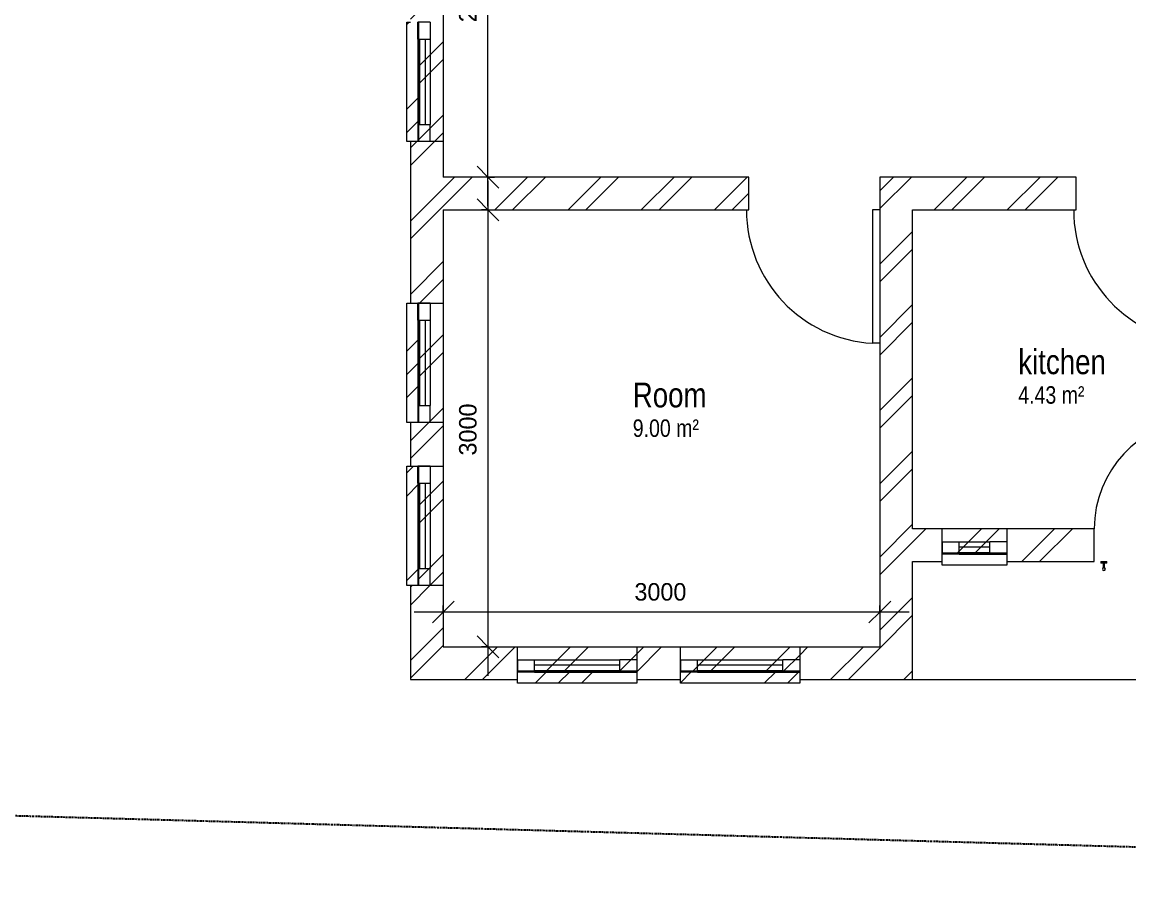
# Model space of a CAD drawing. Header units: millimetres. Extents: x -72672 to -42677, y -7093 to 15979.
# Drawn here: x -62419 to -54816, y -7093 to -1093 of the extents above; entities that cross this region are included whole.
import ezdxf

# ---------------------------------------------------------------- set-up
doc = ezdxf.new("R2010")
doc.units = ezdxf.units.MM
doc.linetypes.add('Double dash', pattern=[42.8625, 15.875, -4.7625, 6.35, -4.7625, 6.35, -4.7625])
for name, color, linetype, lineweight in [('A-ANNO-DIMS', 211, 'Continuous', 9), ('A-ANNO-DIMS-100', 211, 'Continuous', 9), ('A-AREA-IDEN', 2, 'Continuous', 9), ('A-DETL-GENF', 92, 'Continuous', 9), ('A-DOOR', 31, 'Continuous', 9), ('A-FLOR', 192, 'Continuous', 9), ('A-GLAZ', 151, 'Continuous', 9), ('A-WALL', 113, 'Continuous', 9), ('A-WALL-PATT', 111, 'Continuous', 9), ('C-PROP-LINE', 91, 'Double dash', 25)]:
    doc.layers.add(name, color=color, linetype=linetype, lineweight=lineweight)
doc.styles.add('Arial', font='arial.ttf', dxfattribs={"width": 0.8, "height": 120})
doc.styles.add('Arial_1', font='arial.ttf', dxfattribs={"width": 0.8, "height": 170})
doc.styles.add('Bell MT', font='BELL.TTF', dxfattribs={"height": 120})
doc.dimstyles.new('Diagonal_-_2_5mm_Arial', dxfattribs={"dimscale": 304.8, "dimtxt": 125.013856, "dimasz": 0.492126, "dimexe": 0.656168, "dimexo": 0.492126, "dimgap": 0.098425, "dimtad": 1, "dimdec": 0, "dimzin": 0, "dimdsep": 46, "dimtxsty": 'Bell MT', "dimblk1": 'OBLIQUE', "dimblk2": 'OBLIQUE', "dimsah": 1, "dimcen": 0.09, "dimdle": 0.656168, "dimazin": 0, "dimtfac": 1, "dimtdec": 4, "dimtix": 1, "dimtmove": 0, "dimatfit": 3, "dimfxl": 1, "dimtvp": 1, "dimtolj": 1, "dimtzin": 0, "dimarcsym": 2})
pattern_1 = [(45, (-58800, 0), (-251.447, 251.447), []), (45, (-58800, 381), (-251.447, 251.447), [])]

# ---------------------------------------------------------------- blocks, each defined once
blk = doc.blocks.new('Schueco AWS 75 SI_ type 1 triple glass 40mm - Schueco 900-V30-Level 1')
at = {"layer": 'A-GLAZ'}
h = blk.add_hatch(dxfattribs=at)
h.set_pattern_fill('FP_72', color=90, style=0, pattern_type=2)
h.set_pattern_definition([(45, (-1188, 5495.25), (-449.01, 449.01), []), (45, (-1029.3, 5495.25), (0, 898.026), []), (45, (-1346.8, 5495.25), (0, 898.026), [])])
h.paths.add_polyline_path([(248.3, -57.6), (535, -57.6), (535, -54.6), (-285, -54.6), (-285, -57.6)])
h = blk.add_hatch(dxfattribs=at)
h.set_pattern_fill('FP_71', color=90, style=0, pattern_type=2)
h.set_pattern_definition([(44.93, (-1188, 5411.94), (-446.82, 450.105), []), (44.93, (-1029.3, 5411.94), (2.19, 898.02), []), (44.93, (-1346.8, 5411.94), (2.19, 898.02), [])])
h.paths.add_polyline_path([(-285, -137.8), (535, -137.8), (535, -57.6), (-285, -57.6), (-285, -112.5)])
at = {"layer": 'A-DETL-GENF'}
for p, q in [((-285, 22.5), (-168, 22.5)), ((-285, 22.5), (-285, -62.5)), ((-168, -62.5), (-168, 22.5)), ((535, 22.5), (418, 22.5)), ((418, -62.5), (418, 22.5)), ((535, 22.5), (535, -62.5)), ((-168, -62.5), (-285, -62.5)), ((418, -62.5), (535, -62.5))]:
    blk.add_line(p, q, dxfattribs=at)
at = {"layer": 'A-GLAZ'}
for p, q in [((-168, 22.5), (418, 22.5)), ((-168, -62.5), (418, -62.5))]:
    blk.add_line(p, q, dxfattribs=at)
at = {"layer": 'A-GLAZ', "color": 90}
for p, q in [((535, -54.6), (-285, -54.6)), ((535, -57.6), (-285, -57.6)), ((-285, -137.8), (-285, -112.5)), ((535, -137.8), (-285, -137.8)), ((535, -112.5), (535, -137.8))]:
    blk.add_line(p, q, dxfattribs=at)
at = {"layer": 'A-GLAZ', "lineweight": 18}
for p, q in [((-168, -11.4), (418, -11.4)), ((-168, -51.4), (418.1, -51.4))]:
    blk.add_line(p, q, dxfattribs=at)
blk = doc.blocks.new('Schueco AWS 75 SI_ type 1 triple glass 40mm - Schueco 900-V31-Level 1')
at = {"layer": 'A-GLAZ'}
h = blk.add_hatch(dxfattribs=at)
h.set_pattern_fill('FP_74', color=90, style=0, pattern_type=2)
h.set_pattern_definition([(45, (-68, 5495.25), (-449.01, 449.01), []), (45, (90.7, 5495.25), (0, 898.026), []), (45, (-226.8, 5495.25), (0, 898.026), [])])
h.paths.add_polyline_path([(-285, -57.6), (535, -57.6), (535, -54.6), (-285, -54.6)])
h = blk.add_hatch(dxfattribs=at)
h.set_pattern_fill('FP_73', color=90, style=0, pattern_type=2)
h.set_pattern_definition([(44.93, (-68, 5411.94), (-446.82, 450.105), []), (44.93, (90.7, 5411.94), (2.19, 898.02), []), (44.93, (-226.8, 5411.94), (2.19, 898.02), [])])
h.paths.add_polyline_path([(-285, -137.8), (535, -137.8), (535, -57.6), (-285, -57.6), (-285, -112.5)])
at = {"layer": 'A-DETL-GENF'}
for p, q in [((-285, 22.5), (-168, 22.5)), ((-285, 22.5), (-285, -62.5)), ((-168, -62.5), (-168, 22.5)), ((535, 22.5), (418, 22.5)), ((418, -62.5), (418, 22.5)), ((535, 22.5), (535, -62.5)), ((-168, -62.5), (-285, -62.5)), ((418, -62.5), (535, -62.5))]:
    blk.add_line(p, q, dxfattribs=at)
at = {"layer": 'A-GLAZ'}
for p, q in [((-168, 22.5), (418, 22.5)), ((-168, -62.5), (418, -62.5))]:
    blk.add_line(p, q, dxfattribs=at)
at = {"layer": 'A-GLAZ', "color": 90}
for p, q in [((535, -54.6), (-285, -54.6)), ((535, -57.6), (-285, -57.6)), ((-285, -137.8), (-285, -112.5)), ((535, -137.8), (-285, -137.8)), ((535, -112.5), (535, -137.8))]:
    blk.add_line(p, q, dxfattribs=at)
at = {"layer": 'A-GLAZ', "lineweight": 18}
for p, q in [((-168, -11.4), (418, -11.4)), ((-168, -51.4), (418.1, -51.4))]:
    blk.add_line(p, q, dxfattribs=at)
blk = doc.blocks.new('Schueco AWS 75 SI_ type 1 triple glass 40mm - Schueco 900-V32-Level 1')
at = {"layer": 'A-GLAZ'}
h = blk.add_hatch(dxfattribs=at)
h.set_pattern_fill('FP_76', color=90, style=0, pattern_type=2)
h.set_pattern_definition([(135, (-3307.75, 838.5), (-449.01, -449.01), []), (135, (-3307.75, 997.3), (-898.03, 6e-14), []), (135, (-3307.75, 679.8), (-898.03, 6e-14), [])])
h.paths.add_polyline_path([(535, -54.6), (-285, -54.6), (-285, -57.6), (535, -57.6)])
h = blk.add_hatch(dxfattribs=at)
h.set_pattern_fill('FP_75', color=90, style=0, pattern_type=2)
h.set_pattern_definition([(135.07, (-3307.75, 777.9), (-446.82, -450.1), []), (135.07, (-3307.75, 936.24), (-895.84, -2.19), []), (135.07, (-3307.75, 619.5), (-895.84, -2.19), [])])
h.paths.add_polyline_path([(535, -137.8), (535, -57.6), (-285, -57.6), (-285, -137.8), (-213, -137.8)])
at = {"layer": 'A-DETL-GENF'}
for p, q in [((-285, 22.5), (-168, 22.5)), ((-285, 22.5), (-285, -62.5)), ((-168, -62.5), (-168, 22.5)), ((535, 22.5), (418, 22.5)), ((418, -62.5), (418, 22.5)), ((535, 22.5), (535, -62.5)), ((-168, -62.5), (-285, -62.5)), ((418, -62.5), (535, -62.5))]:
    blk.add_line(p, q, dxfattribs=at)
at = {"layer": 'A-GLAZ'}
for p, q in [((-168, 22.5), (418, 22.5)), ((-168, -62.5), (418, -62.5))]:
    blk.add_line(p, q, dxfattribs=at)
at = {"layer": 'A-GLAZ', "color": 90}
for p, q in [((535, -54.6), (-285, -54.6)), ((535, -57.6), (-285, -57.6)), ((-285, -137.8), (-285, -112.5)), ((535, -137.8), (-285, -137.8)), ((535, -112.5), (535, -137.8))]:
    blk.add_line(p, q, dxfattribs=at)
at = {"layer": 'A-GLAZ', "lineweight": 18}
for p, q in [((-168, -11.4), (418, -11.4)), ((-168, -51.4), (418.1, -51.4))]:
    blk.add_line(p, q, dxfattribs=at)
blk = doc.blocks.new('Schueco AWS 75 SI_ type 1 triple glass 40mm - Schueco 900-V33-Level 1')
at = {"layer": 'A-GLAZ'}
h = blk.add_hatch(dxfattribs=at)
h.set_pattern_fill('FP_78', color=90, style=0, pattern_type=2)
h.set_pattern_definition([(135, (-4427.75, 838.5), (-449.01, -449.01), []), (135, (-4427.75, 997.3), (-898.026, 6e-14), []), (135, (-4427.75, 679.8), (-898.026, 6e-14), [])])
h.paths.add_polyline_path([(535, -54.6), (-285, -54.6), (-285, -57.6), (535, -57.6)])
h = blk.add_hatch(dxfattribs=at)
h.set_pattern_fill('FP_77', color=90, style=0, pattern_type=2)
h.set_pattern_definition([(135.07, (-4427.75, 777.9), (-446.82, -450.105), []), (135.07, (-4427.75, 936.24), (-895.835, -2.19), []), (135.07, (-4427.75, 619.5), (-895.835, -2.19), [])])
h.paths.add_polyline_path([(535, -112.5), (535, -57.6), (-285, -57.6), (-285, -137.8), (535, -137.8)])
at = {"layer": 'A-DETL-GENF'}
for p, q in [((-285, 22.5), (-168, 22.5)), ((-285, 22.5), (-285, -62.5)), ((-168, -62.5), (-168, 22.5)), ((535, 22.5), (418, 22.5)), ((418, -62.5), (418, 22.5)), ((535, 22.5), (535, -62.5)), ((-168, -62.5), (-285, -62.5)), ((418, -62.5), (535, -62.5))]:
    blk.add_line(p, q, dxfattribs=at)
at = {"layer": 'A-GLAZ'}
for p, q in [((-168, 22.5), (418, 22.5)), ((-168, -62.5), (418, -62.5))]:
    blk.add_line(p, q, dxfattribs=at)
at = {"layer": 'A-GLAZ', "color": 90}
for p, q in [((535, -54.6), (-285, -54.6)), ((535, -57.6), (-285, -57.6)), ((-285, -137.8), (-285, -112.5)), ((535, -137.8), (-285, -137.8)), ((535, -112.5), (535, -137.8))]:
    blk.add_line(p, q, dxfattribs=at)
at = {"layer": 'A-GLAZ', "lineweight": 18}
for p, q in [((-168, -11.4), (418, -11.4)), ((-168, -51.4), (418.1, -51.4))]:
    blk.add_line(p, q, dxfattribs=at)
blk = doc.blocks.new('Schueco AWS 75 SI_ type 1 triple glass 40mm - Schueco 900-V36-Level 1')
at = {"layer": 'A-GLAZ'}
h = blk.add_hatch(dxfattribs=at)
h.set_pattern_fill('FP_84', color=90, style=0, pattern_type=2)
h.set_pattern_definition([(135, (-1378.4, 838.5), (-449.01, -449.01), []), (135, (-1378.4, 997.3), (-898.03, 6e-14), []), (135, (-1378.4, 679.8), (-898.03, 6e-14), [])])
h.paths.add_polyline_path([(535, -54.6), (-285, -54.6), (-285, -57.6), (535, -57.6)])
h = blk.add_hatch(dxfattribs=at)
h.set_pattern_fill('FP_83', color=90, style=0, pattern_type=2)
h.set_pattern_definition([(135.07, (-1378.4, 777.9), (-446.82, -450.1), []), (135.07, (-1378.4, 936.24), (-895.84, -2.19), []), (135.07, (-1378.4, 619.5), (-895.84, -2.19), [])])
h.paths.add_polyline_path([(535, -57.6), (-285, -57.6), (-285, -137.8), (535, -137.8), (535, -112.5)])
at = {"layer": 'A-DETL-GENF'}
for p, q in [((-285, 22.5), (-168, 22.5)), ((-285, 22.5), (-285, -62.5)), ((-168, -62.5), (-168, 22.5)), ((535, 22.5), (418, 22.5)), ((418, -62.5), (418, 22.5)), ((535, 22.5), (535, -62.5)), ((-168, -62.5), (-285, -62.5)), ((418, -62.5), (535, -62.5))]:
    blk.add_line(p, q, dxfattribs=at)
at = {"layer": 'A-GLAZ'}
for p, q in [((-168, 22.5), (418, 22.5)), ((-168, -62.5), (418, -62.5))]:
    blk.add_line(p, q, dxfattribs=at)
at = {"layer": 'A-GLAZ', "color": 90}
for p, q in [((535, -54.6), (-285, -54.6)), ((535, -57.6), (-285, -57.6)), ((-285, -137.8), (-285, -112.5)), ((535, -137.8), (-285, -137.8)), ((535, -112.5), (535, -137.8))]:
    blk.add_line(p, q, dxfattribs=at)
at = {"layer": 'A-GLAZ', "lineweight": 18}
for p, q in [((-168, -11.4), (418, -11.4)), ((-168, -51.4), (418.1, -51.4))]:
    blk.add_line(p, q, dxfattribs=at)
blk = doc.blocks.new('M_Single-Flush - 900 X 21OO-375508-Level 1')
at = {"layer": 'A-DOOR', "lineweight": 18}
for p, q in [((399, -112.5), (399, -1027.8)), ((450, -112.5), (399, -112.5)), ((450, -112.5), (450, -1027.8)), ((450, -1027.8), (399, -1027.8))]:
    blk.add_line(p, q, dxfattribs=at)
at = {"layer": 'A-DOOR'}
blk.add_arc((450, -112.5), 916.7, 180, 266.81071, dxfattribs=at)
blk = doc.blocks.new('d - 750-379112-Level 1')
at = {"layer": 'A-DOOR', "lineweight": 18}
for p, q in [((325.7, 112.5), (325.7, 862.5)), ((375, 862.5), (325.7, 862.5)), ((375, 112.5), (375, 862.5)), ((375, 112.5), (325.7, 112.5))]:
    blk.add_line(p, q, dxfattribs=at)
at = {"layer": 'A-DOOR'}
for p, q in [((-329, -112), (-329, -124.1)), ((-329, -112), (-289, -112)), ((-289, -124.1), (-329, -124.1)), ((-314, -124.1), (-314, -157.9)), ((-304, -157.9), (-304, -124.1)), ((-289, -124.1), (-289, -112))]:
    blk.add_line(p, q, dxfattribs=at)
for centre, radius, start, end in [((376.7, 112.5), 751.7, 93.89033, 180), ((-309, -165), 10, 90, 270), ((-309, -165), 10, 270, 90)]:
    blk.add_arc(centre, radius, start, end, dxfattribs=at)
blk = doc.blocks.new('Schueco AWS 75 SI_ type 1 triple glass 40mm - Schueco 400 1200-603061-Level 1')
at = {"layer": 'A-DETL-GENF'}
for p, q in [((-97.5, 22.5), (19.5, 22.5)), ((-97.5, 22.5), (-97.5, -62.5)), ((19.5, -62.5), (19.5, 22.5)), ((347.5, 22.5), (230.5, 22.5)), ((230.5, -62.5), (230.5, 22.5)), ((347.5, 22.5), (347.5, -62.5)), ((19.5, -62.5), (-97.5, -62.5)), ((230.5, -62.5), (347.5, -62.5))]:
    blk.add_line(p, q, dxfattribs=at)
at = {"layer": 'A-GLAZ'}
for p, q in [((19.5, 22.5), (230.5, 22.5)), ((19.5, -62.5), (230.5, -62.5))]:
    blk.add_line(p, q, dxfattribs=at)
at = {"layer": 'A-GLAZ', "color": 90}
for p, q in [((347.5, -54.6), (-97.5, -54.6)), ((347.5, -57.6), (-97.5, -57.6)), ((-97.5, -137.8), (-97.5, -112.5)), ((347.5, -137.8), (-97.5, -137.8)), ((347.5, -112.5), (347.5, -137.8))]:
    blk.add_line(p, q, dxfattribs=at)
at = {"layer": 'A-GLAZ', "lineweight": 18}
for p, q in [((19.5, -11.4), (230.5, -11.4)), ((19.5, -51.4), (230.6, -51.4))]:
    blk.add_line(p, q, dxfattribs=at)
blk = doc.blocks.new('Family - ___-523977-Level 1')
at = {"layer": 'C-PROP-LINE'}
blk.add_line((-72465.5, -6263.7), (-42677, -7093.1), dxfattribs=at)
blk = doc.blocks.new('DIMBLOCK45-Level 1')
at = {"layer": 'A-ANNO-DIMS-100'}
for p, q in [((-59526, -5144.1), (-59451, -5069.1)), ((-56526, -5144.1), (-56451, -5069.1)), ((-56326, -5144.1), (-59726, -5144.1)), ((-59526, -5144.1), (-59601, -5219.1)), ((-59526, -5100.2), (-59526, -5344.1)), ((-59526, -5144.1), (-59526, -5100.2)), ((-56526, -5144.1), (-56601, -5219.1)), ((-56526, -5100.2), (-56526, -5344.1)), ((-56526, -5144.1), (-56526, -5100.2))]:
    blk.add_line(p, q, dxfattribs=at)
at = {"layer": 'A-ANNO-DIMS-100', "color": 0, "insert": (-58212.5, -4945.4), "char_height": 120, "width": 447.507, "attachment_point": 1, "line_spacing_factor": 1.048845, "style": 'Bell MT'}
blk.add_mtext('3000', dxfattribs=at)
blk = doc.blocks.new('_Oblique')
at = {"color": 0, "linetype": 'ByBlock', "lineweight": -2}
blk.add_line((-0.5, -0.5), (0.5, 0.5), dxfattribs=at)
blk = doc.blocks.new('DIMBLOCK46-Level 1')
at = {"layer": 'A-ANNO-DIMS-100'}
for p, q in [((-59218.8, -2182.8), (-59218.8, -5582.8)), ((-59218.8, -2382.8), (-59293.8, -2307.8)), ((-59262.7, -2382.8), (-59018.8, -2382.8)), ((-59218.8, -2382.8), (-59262.7, -2382.8)), ((-59218.8, -2382.8), (-59143.8, -2457.8)), ((-59218.8, -5382.8), (-59293.8, -5307.8)), ((-59262.7, -5382.8), (-59018.8, -5382.8)), ((-59218.8, -5382.8), (-59262.7, -5382.8)), ((-59218.8, -5382.8), (-59143.8, -5457.8))]:
    blk.add_line(p, q, dxfattribs=at)
at = {"layer": 'A-ANNO-DIMS-100', "color": 0, "insert": (-59417.5, -4069.2), "char_height": 120, "width": 447.507, "attachment_point": 1, "rotation": 90, "line_spacing_factor": 1.048845, "style": 'Bell MT'}
blk.add_mtext('3000', dxfattribs=at)
blk = doc.blocks.new('DIMBLOCK47-Level 1')
at = {"layer": 'A-ANNO-DIMS-100'}
for p, q in [((-59218.8, -2357.8), (-59218.8, 542.2)), ((-59218.8, 342.2), (-59293.8, 417.2)), ((-59174.9, 342.2), (-59418.8, 342.2)), ((-59218.8, 342.2), (-59143.8, 267.2)), ((-59218.8, 342.2), (-59174.9, 342.2)), ((-59218.8, -2157.8), (-59293.8, -2082.8)), ((-59174.9, -2157.8), (-59418.8, -2157.8)), ((-59218.8, -2157.8), (-59143.8, -2232.8)), ((-59218.8, -2157.8), (-59174.9, -2157.8))]:
    blk.add_line(p, q, dxfattribs=at)
at = {"layer": 'A-ANNO-DIMS-100', "color": 0, "insert": (-59417.5, -1094.2), "char_height": 120, "width": 447.507, "attachment_point": 1, "rotation": 90, "line_spacing_factor": 1.048845, "style": 'Bell MT'}
blk.add_mtext('2500', dxfattribs=at)

msp = doc.modelspace()

# ---------------------------------------------------------------- hatches: boundary and pattern name
at = {"layer": 'A-WALL'}
h = msp.add_hatch(dxfattribs=at)
h.set_pattern_fill('FP_1', color=236, style=0, pattern_type=2)
h.set_pattern_definition(pattern_1)
h.paths.add_polyline_path([(-59526, -1913.4), (-59526, -1093.4), (-59693.2, -1093.4), (-59693.2, -1913.4)])
h = msp.add_hatch(dxfattribs=at)
h.set_pattern_fill('FP_1', color=236, style=0, pattern_type=2)
h.set_pattern_definition(pattern_1)
h.paths.add_polyline_path([(-59526, -1913.4), (-59526, -1093.4), (-59693.2, -1093.4), (-59693.2, -1913.4)])
h = msp.add_hatch(dxfattribs=at)
h.set_pattern_fill('FP_1', color=236, style=0, pattern_type=2)
h.set_pattern_definition(pattern_1)
h.paths.add_polyline_path([(-59526, -3842.8), (-59526, -3022.8), (-59693.2, -3022.8), (-59693.2, -3842.8)])
h = msp.add_hatch(dxfattribs=at)
h.set_pattern_fill('FP_1', color=236, style=0, pattern_type=2)
h.set_pattern_definition(pattern_1)
h.paths.add_polyline_path([(-59526, -3842.8), (-59526, -3022.8), (-59693.2, -3022.8), (-59693.2, -3842.8)])
h = msp.add_hatch(dxfattribs=at)
h.set_pattern_fill('FP_1', color=236, style=0, pattern_type=2)
h.set_pattern_definition(pattern_1)
h.paths.add_polyline_path([(-59526, -4962.8), (-59526, -4142.8), (-59693.2, -4142.8), (-59693.2, -4962.8)])
h = msp.add_hatch(dxfattribs=at)
h.set_pattern_fill('FP_1', color=236, style=0, pattern_type=2)
h.set_pattern_definition(pattern_1)
h.paths.add_polyline_path([(-59526, -4962.8), (-59526, -4142.8), (-59693.2, -4142.8), (-59693.2, -4962.8)])
h = msp.add_hatch(dxfattribs=at)
h.set_pattern_fill('FP_1', color=236, style=0, pattern_type=2)
h.set_pattern_definition(pattern_1)
h.paths.add_polyline_path([(-55653, -4738.9), (-55653, -4571.8), (-56098, -4571.8), (-56098, -4738.9)])
h = msp.add_hatch(dxfattribs=at)
h.set_pattern_fill('FP_1', color=236, style=0, pattern_type=2)
h.set_pattern_definition(pattern_1)
h.paths.add_polyline_path([(-55653, -4738.9), (-55653, -4571.8), (-56098, -4571.8), (-56098, -4738.9)])
h = msp.add_hatch(dxfattribs=at)
h.set_pattern_fill('FP_1', color=236, style=0, pattern_type=2)
h.set_pattern_definition(pattern_1)
h.paths.add_polyline_path([(-58197, -5549.9), (-58197, -5382.8), (-59017, -5382.8), (-59017, -5549.9)])
h = msp.add_hatch(dxfattribs=at)
h.set_pattern_fill('FP_1', color=236, style=0, pattern_type=2)
h.set_pattern_definition(pattern_1)
h.paths.add_polyline_path([(-58197, -5549.9), (-58197, -5382.8), (-59017, -5382.8), (-59017, -5549.9)])
h = msp.add_hatch(dxfattribs=at)
h.set_pattern_fill('FP_1', color=236, style=0, pattern_type=2)
h.set_pattern_definition(pattern_1)
h.paths.add_polyline_path([(-57897, -5549.9), (-57077, -5549.9), (-57077, -5382.8), (-57897, -5382.8)])
h = msp.add_hatch(dxfattribs=at)
h.set_pattern_fill('FP_1', color=236, style=0, pattern_type=2)
h.set_pattern_definition(pattern_1)
h.paths.add_polyline_path([(-57897, -5549.9), (-57077, -5549.9), (-57077, -5382.8), (-57897, -5382.8)])
at = {"layer": 'A-WALL-PATT'}
h = msp.add_hatch(dxfattribs=at)
h.set_pattern_fill('FP_1', color=236, style=0, pattern_type=2)
h.set_pattern_definition(pattern_1)
h.paths.add_polyline_path([(-59751, -5382.8), (-59526, -5382.8), (-59526, -4962.8), (-59751, -4962.8)])
h.paths.add_polyline_path([(-59751, -4142.8), (-59526, -4142.8), (-59526, -3842.8), (-59751, -3842.8)])
h.paths.add_polyline_path([(-59751, -3022.8), (-59526, -3022.8), (-59526, -1913.4), (-59751, -1913.4)])
h.paths.add_polyline_path([(-59751, -1093.4), (-59526, -1093.4), (-59526, -793.4), (-59751, -793.4)])
h.paths.add_polyline_path([(-59751, 26.6), (-59526, 26.6), (-59526, 2177.2), (-59751, 2177.2), (-59751, 1328.7)])
h = msp.add_hatch(dxfattribs=at)
h.set_pattern_fill('FP_1', color=234, style=0, pattern_type=2)
h.set_pattern_definition(pattern_1)
h.paths.add_polyline_path([(-59751, -5382.8), (-59526, -5382.8), (-59526, -4962.8), (-59751, -4962.8)])
h.paths.add_polyline_path([(-59751, -4142.8), (-59526, -4142.8), (-59526, -3842.8), (-59751, -3842.8)])
h.paths.add_polyline_path([(-59751, -3022.8), (-59526, -3022.8), (-59526, -1913.4), (-59751, -1913.4)])
h.paths.add_polyline_path([(-59751, -1093.4), (-59526, -1093.4), (-59526, -793.4), (-59751, -793.4)])
h.paths.add_polyline_path([(-59751, 26.6), (-59526, 26.6), (-59526, 2177.2), (-59751, 2177.2), (-59751, 1328.7)])
h = msp.add_hatch(dxfattribs=at)
h.set_pattern_fill('FP_1', color=236, style=0, pattern_type=2)
h.set_pattern_definition(pattern_1)
h.paths.add_polyline_path([(-59526, -2382.8), (-57426, -2382.8), (-57426, -2157.8), (-59526, -2157.8)])
h.paths.add_polyline_path([(-56301, -2382.8), (-55178, -2382.8), (-55178, -2157.8), (-56526, -2157.8), (-56526, -2382.8)])
h = msp.add_hatch(dxfattribs=at)
h.set_pattern_fill('FP_1', color=234, style=0, pattern_type=2)
h.set_pattern_definition(pattern_1)
h.paths.add_polyline_path([(-59526, -2382.8), (-57426, -2382.8), (-57426, -2157.8), (-59526, -2157.8)])
h.paths.add_polyline_path([(-56301, -2382.8), (-55178, -2382.8), (-55178, -2157.8), (-56526, -2157.8), (-56526, -2382.8)])
h = msp.add_hatch(dxfattribs=at)
h.set_pattern_fill('FP_1', color=236, style=0, pattern_type=2)
h.set_pattern_definition(pattern_1)
h.paths.add_polyline_path([(-56526, -5607.8), (-56301, -5607.8), (-56301, -2382.8), (-56526, -2382.8), (-56526, -5382.8)])
h = msp.add_hatch(dxfattribs=at)
h.set_pattern_fill('FP_1', color=234, style=0, pattern_type=2)
h.set_pattern_definition(pattern_1)
h.paths.add_polyline_path([(-56526, -5607.8), (-56301, -5607.8), (-56301, -2382.8), (-56526, -2382.8), (-56526, -5382.8)])
h = msp.add_hatch(dxfattribs=at)
h.set_pattern_fill('FP_1', color=236, style=0, pattern_type=2)
h.set_pattern_definition(pattern_1)
h.paths.add_polyline_path([(-54303, -4796.8), (-54278, -4796.8), (-54278, -4571.8), (-54303, -4571.8), (-54303, -4599.8)])
h.paths.add_polyline_path([(-55053, -4796.8), (-55053, -4571.8), (-55653, -4571.8), (-55653, -4796.8), (-55168, -4796.8)])
h.paths.add_polyline_path([(-56098, -4796.8), (-56098, -4571.8), (-56301, -4571.8), (-56301, -4796.8)])
h = msp.add_hatch(dxfattribs=at)
h.set_pattern_fill('FP_1', color=234, style=0, pattern_type=2)
h.set_pattern_definition(pattern_1)
h.paths.add_polyline_path([(-54303, -4796.8), (-54278, -4796.8), (-54278, -4571.8), (-54303, -4571.8), (-54303, -4599.8)])
h.paths.add_polyline_path([(-55053, -4796.8), (-55053, -4571.8), (-55653, -4571.8), (-55653, -4796.8), (-55168, -4796.8)])
h.paths.add_polyline_path([(-56098, -4796.8), (-56098, -4571.8), (-56301, -4571.8), (-56301, -4796.8)])
h = msp.add_hatch(dxfattribs=at)
h.set_pattern_fill('FP_1', color=236, style=0, pattern_type=2)
h.set_pattern_definition(pattern_1)
h.paths.add_polyline_path([(-59751, -5607.8), (-59017, -5607.8), (-59017, -5382.8), (-59751, -5382.8)])
h.paths.add_polyline_path([(-57077, -5607.8), (-56526, -5607.8), (-56526, -5382.8), (-57077, -5382.8)])
h.paths.add_polyline_path([(-58197, -5607.8), (-57897, -5607.8), (-57897, -5382.8), (-58197, -5382.8)])
h = msp.add_hatch(dxfattribs=at)
h.set_pattern_fill('FP_1', color=234, style=0, pattern_type=2)
h.set_pattern_definition(pattern_1)
h.paths.add_polyline_path([(-59751, -5607.8), (-59017, -5607.8), (-59017, -5382.8), (-59751, -5382.8)])
h.paths.add_polyline_path([(-57077, -5607.8), (-56526, -5607.8), (-56526, -5382.8), (-57077, -5382.8)])
h.paths.add_polyline_path([(-58197, -5607.8), (-57897, -5607.8), (-57897, -5382.8), (-58197, -5382.8)])

# ---------------------------------------------------------------- linework, layer by layer
at = {"layer": 'A-FLOR'}
msp.add_line((-56301, -5607.8), (-54278, -5607.8), dxfattribs=at)
at = {"layer": 'A-WALL', "color": 226, "lineweight": 18}
for p, q in [((-59526, 342.2), (-59526, -2157.8)), ((-59526, -1913.4), (-59751, -1913.4)), ((-59751, -1913.4), (-59751, -3022.8)), ((-57426, -2157.8), (-59526, -2157.8)), ((-57426, -2382.8), (-57426, -2157.8)), ((-56526, -2157.8), (-56526, -5382.8)), ((-55178, -2157.8), (-56526, -2157.8)), ((-55178, -2382.8), (-55178, -2157.8)), ((-59526, -2382.8), (-59526, -5382.8)), ((-59526, -2382.8), (-57426, -2382.8)), ((-56301, -4571.8), (-56301, -2382.8)), ((-56301, -2382.8), (-55178, -2382.8)), ((-59751, -3022.8), (-59526, -3022.8)), ((-59526, -3842.8), (-59751, -3842.8)), ((-59751, -3842.8), (-59751, -4142.8)), ((-59751, -4142.8), (-59526, -4142.8)), ((-55053, -4571.8), (-56301, -4571.8)), ((-56098, -4796.8), (-56098, -4571.8)), ((-55653, -4571.8), (-55653, -4796.8)), ((-55053, -4796.8), (-55053, -4571.8)), ((-56301, -5607.8), (-56301, -4796.8)), ((-56301, -4796.8), (-56098, -4796.8)), ((-55653, -4796.8), (-55053, -4796.8)), ((-59526, -4962.8), (-59751, -4962.8)), ((-59751, -4962.8), (-59751, -5607.8)), ((-59526, -5382.8), (-56526, -5382.8)), ((-59017, -5607.8), (-59017, -5382.8)), ((-58197, -5382.8), (-58197, -5607.8)), ((-57897, -5607.8), (-57897, -5382.8)), ((-57077, -5382.8), (-57077, -5607.8)), ((-59751, -5607.8), (-59017, -5607.8)), ((-58197, -5607.8), (-57897, -5607.8)), ((-57077, -5607.8), (-56301, -5607.8))]:
    msp.add_line(p, q, dxfattribs=at)

# ---------------------------------------------------------------- block references
at = {"layer": 'A-DOOR', "color": 7}
for name, p in [('M_Single-Flush - 900 X 21OO-375508-Level 1', (-56976, -2270.3)), ('M_Single-Flush - 900 X 21OO-375508-Level 1', (-54728, -2270.3)), ('d - 750-379112-Level 1', (-54678, -4684.3))]:
    msp.add_blockref(name, p, dxfattribs=at)
at = {"layer": 'A-GLAZ', "color": 90, "rotation": 270}
for name, p in [('Schueco AWS 75 SI_ type 1 triple glass 40mm - Schueco 900-V36-Level 1', (-59638.5, -1378.4)), ('Schueco AWS 75 SI_ type 1 triple glass 40mm - Schueco 900-V32-Level 1', (-59638.5, -3307.8)), ('Schueco AWS 75 SI_ type 1 triple glass 40mm - Schueco 900-V33-Level 1', (-59638.5, -4427.8))]:
    msp.add_blockref(name, p, dxfattribs=at)
at = {"layer": 'A-GLAZ', "color": 90}
for name, p in [('Schueco AWS 75 SI_ type 1 triple glass 40mm - Schueco 400 1200-603061-Level 1', (-56000.5, -4684.3)), ('Schueco AWS 75 SI_ type 1 triple glass 40mm - Schueco 900-V31-Level 1', (-58732, -5495.3)), ('Schueco AWS 75 SI_ type 1 triple glass 40mm - Schueco 900-V30-Level 1', (-57612, -5495.3))]:
    msp.add_blockref(name, p, dxfattribs=at)
at = {"layer": 'C-PROP-LINE'}
msp.add_blockref('Family - ___-523977-Level 1', (0, 0), dxfattribs=at)

# ---------------------------------------------------------------- texts
at = {"layer": 'A-AREA-IDEN', "attachment_point": 1}
for s, insert, char_height, width, style in [('kitchen', (-55575.4, -3340.8), 170, 750.379, 'Arial_1'), ('Room', (-58224, -3568.8), 170, 641.35, 'Arial_1'), ('4.43 m²', (-55575.4, -3593.4), 120, 590.042, 'Arial'), ('9.00 m²', (-58224, -3821.4), 120, 590.042, 'Arial')]:
    msp.add_mtext(s, dxfattribs=dict(at, insert=insert, char_height=char_height, width=width, style=style))

# ---------------------------------------------------------------- dimensions: what is measured, and where the dimension line sits
at = {"layer": 'A-ANNO-DIMS'}
for base, p1, p2, override, picture, middle in [((-59218.8, 342.2), (-59324.9, -2157.8), (-59324.9, 342.2), {"dimpost": '<>', "dimfxl": 2500}, 'DIMBLOCK47-Level 1', (-59309.7, -907.8)), ((-59218.8, -5382.8), (-59112.7, -2382.8), (-59112.7, -5382.8), {"dimpost": '<>', "dimfxl": 3000}, 'DIMBLOCK46-Level 1', (-59309.7, -3882.8))]:
    dim = msp.add_linear_dim(base=base, p1=p1, p2=p2, angle=90, dimstyle='Diagonal_-_2_5mm_Arial', override=override, dxfattribs=at)
    dim.commit()
    dim.dimension.update_dxf_attribs({"geometry": picture, "text_midpoint": middle})
dim = msp.add_linear_dim(base=(-59526, -5144.1), p1=(-56526, -5250.2), p2=(-59526, -5250.2), dimstyle='Diagonal_-_2_5mm_Arial', override={"dimpost": '<>', "dimfxl": 3000}, dxfattribs=at)
dim.commit()
dim.dimension.update_dxf_attribs({"geometry": 'DIMBLOCK45-Level 1', "text_midpoint": (-58026, -5053.2)})

doc.saveas('drawing.dxf')
